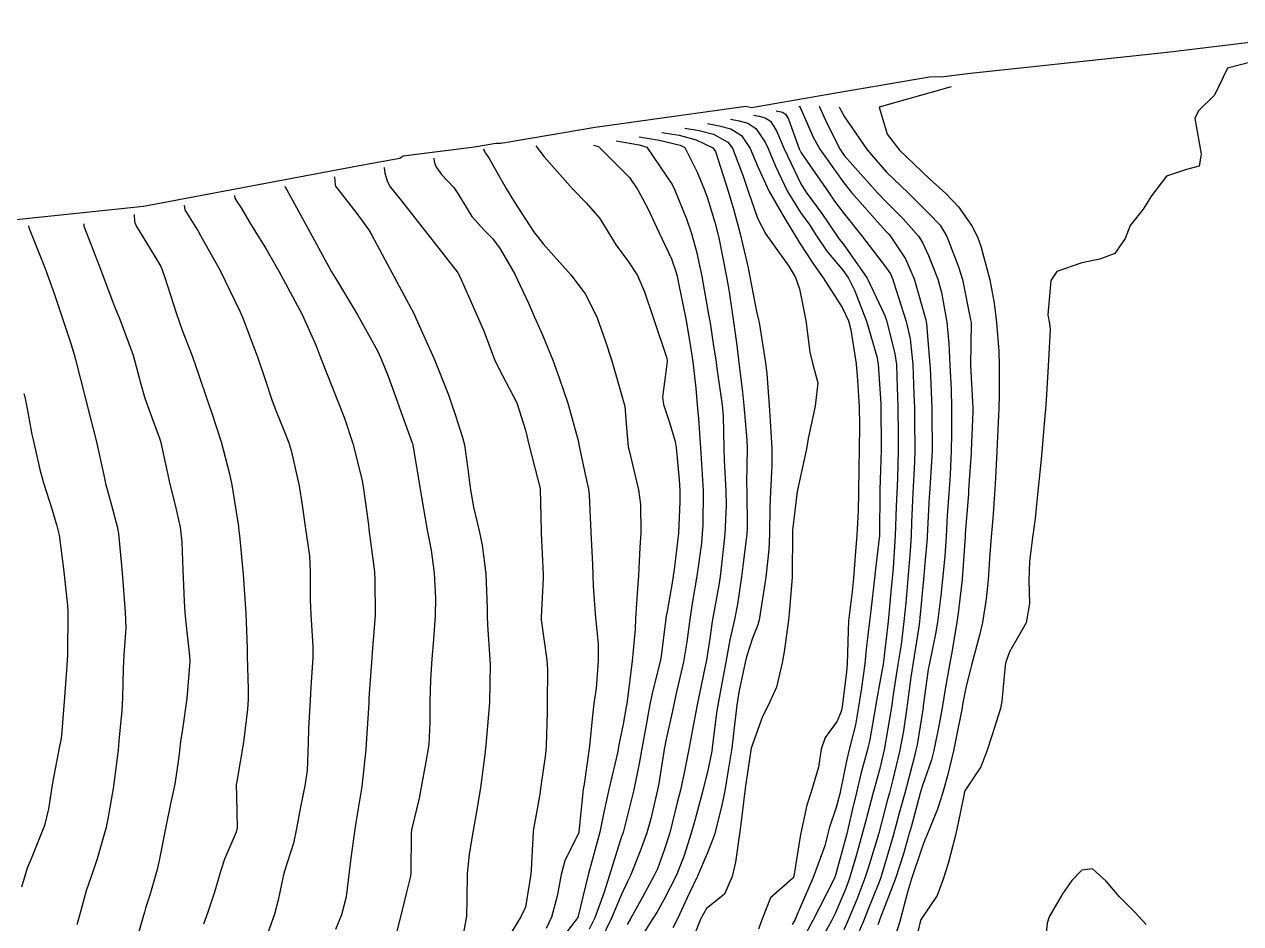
# Model space of a CAD drawing. Header units: metres. Extents: x 307586 to 320046, y 7427249 to 7434250.
# Drawn here: x 313812.5 to 313869.3, y 7433064.1 to 7433106.1 of the extents above; entities that cross this region are included whole.
import ezdxf

# ---------------------------------------------------------------- set-up
doc = ezdxf.new("R2010")
doc.units = ezdxf.units.M
doc.header["$MEASUREMENT"] = 0
for name, color, linetype in [('Area', 45, 'Continuous'), ('Curvas de Nivel 1m', 11, 'Continuous'), ('Curvas de Nivel 5m', 15, 'Continuous')]:
    doc.layers.add(name, color=color, linetype=linetype)

msp = doc.modelspace()

# ---------------------------------------------------------------- linework, layer by layer
at = {"layer": 'Area'}
msp.add_polyline3d([(313812.162, 7433097.02, 758.479), (313818.11, 7433097.642, 756.272), (313828.34, 7433099.562, 752.051), (313830.076, 7433099.87, 757.562), (313830.227, 7433099.984, 757.493), (313833.561, 7433100.405, 750.562), (313834.553, 7433100.577, 756.654), (313834.792, 7433100.578, 756.994), (313836.175, 7433100.816, 760.961), (313839.198, 7433101.319, 747.902), (313846.232, 7433102.299, 743.349), (313846.495, 7433102.244, 743.018), (313850.428, 7433102.934, 737.761), (313854.807, 7433103.669, 734.324), (313855.471, 7433103.692, 734.245), (313856.717, 7433103.844, 734.293), (313859.648, 7433104.157, 734.244), (313865.9, 7433104.824, 734.053), (313876.593, 7433106.124, 733.818)], dxfattribs=at)
at = {"layer": 'Curvas de Nivel 1m', "flags": 128}
for points, elevation in [([(313873.943, 7433105.42), (313868.73, 7433104.071), (313868.12, 7433102.811), (313867.375, 7433102.085), (313867.204, 7433101.722), (313867.5, 7433100.083), (313867.392, 7433099.51), (313866.812, 7433099.345), (313865.873, 7433099.038), (313865.169, 7433098.114), (313864.787, 7433097.501), (313864.173, 7433096.732), (313863.946, 7433096.128), (313863.469, 7433095.43), (313862.763, 7433095.169), (313861.925, 7433094.985), (313860.757, 7433094.585), (313860.475, 7433094.164), (313860.332, 7433092.562), (313860.409, 7433092.165), (313860.441, 7433091.885), (313860.355, 7433090.165), (313860.261, 7433088.585), (313860.23, 7433088.167), (313860.184, 7433087.683), (313860.059, 7433086.169), (313859.992, 7433085.516), (313859.843, 7433084.172), (313859.734, 7433083.055), (313859.615, 7433082.175), (313859.47, 7433081.056), (313859.44, 7433080.177), (313859.481, 7433079.09), (313859.327, 7433078.178), (313858.539, 7433076.838), (313858.372, 7433076.354), (313858.344, 7433076.192), (313858.185, 7433074.524), (313858.121, 7433074.194), (313857.734, 7433072.958), (313857.492, 7433072.2), (313857.211, 7433071.467), (313856.464, 7433070.337), (313856.431, 7433070.242), (313856.424, 7433070.21), (313856.091, 7433068.561), (313856.013, 7433068.214), (313855.682, 7433066.955), (313855.453, 7433066.22), (313855.173, 7433065.455), (313854.394, 7433064.309), (313854.366, 7433064.23), (313853.998, 7433062.606)], 734), ([(313847.643, 7433102.09), (313847.799, 7433102.061), (313847.942, 7433102.021), (313848.077, 7433101.936), (313848.218, 7433101.697), (313848.728, 7433100.311), (313848.82, 7433100.119), (313850.087, 7433098.291), (313850.379, 7433097.876), (313850.783, 7433097.337), (313851.63, 7433096.271), (313852.758, 7433094.811), (313852.98, 7433094.481), (313853.078, 7433094.255), (313853.232, 7433093.766), (313853.723, 7433092.245), (313853.908, 7433091.436), (313854.024, 7433090.24), (313854.082, 7433088.839), (313854.1, 7433088.239), (313854.108, 7433087.679), (313854.118, 7433086.238), (313854.104, 7433085.694), (313854.031, 7433084.239), (313853.974, 7433082.878), (313853.945, 7433082.24), (313853.903, 7433081.547), (313853.793, 7433080.242), (313853.696, 7433079.113), (313853.609, 7433078.244), (313853.478, 7433077.181), (313853.336, 7433076.248), (313853.112, 7433074.844), (313853.03, 7433074.252), (313852.962, 7433073.797), (313852.693, 7433072.257), (313852.474, 7433071.325), (313852.243, 7433070.484), (313852.182, 7433070.263), (313851.819, 7433068.89), (313851.653, 7433068.268), (313851.385, 7433067.309), (313851.076, 7433066.273), (313850.897, 7433065.786), (313850.396, 7433064.621), (313850.227, 7433064.282), (313849.571, 7433063.096)], 739), ([(313848.713, 7433102.29), (313848.733, 7433102.284), (313848.762, 7433102.27), (313848.776, 7433102.244), (313848.841, 7433102.077), (313849.381, 7433100.854), (313849.689, 7433100.297), (313850.8, 7433098.727), (313851.166, 7433098.276), (313852.775, 7433096.476), (313852.878, 7433096.363), (313852.97, 7433096.257), (313853.691, 7433095.175), (313854.093, 7433094.24), (313854.632, 7433092.323), (313854.657, 7433092.231), (313854.67, 7433092.178), (313854.716, 7433091.57), (313854.824, 7433090.229), (313854.831, 7433090.099), (313854.911, 7433088.228), (313854.918, 7433087.98), (313854.931, 7433086.227), (313854.924, 7433085.953), (313854.805, 7433084.228), (313854.794, 7433084.065), (313854.699, 7433082.229), (313854.694, 7433082.137), (313854.59, 7433080.958), (313854.528, 7433080.231), (313854.363, 7433078.425), (313854.346, 7433078.233), (313854.312, 7433077.996), (313854.03, 7433076.238), (313853.94, 7433075.651), (313853.756, 7433074.241), (313853.595, 7433073.145), (313853.426, 7433072.246), (313853.098, 7433070.88), (313852.932, 7433070.253), (313852.832, 7433069.88), (313852.435, 7433068.369), (313852.409, 7433068.285), (313852.405, 7433068.26), (313851.944, 7433066.739), (313851.786, 7433066.266), (313851.407, 7433065.266), (313850.996, 7433064.274), (313850.809, 7433063.853)], 738), ([(313849.663, 7433102.3), (313850.029, 7433101.486), (313850.632, 7433100.283), (313850.819, 7433100.009), (313852.386, 7433098.264), (313852.789, 7433097.844), (313853.577, 7433097.048), (313854.291, 7433096.237), (313854.478, 7433095.943), (313854.764, 7433095.331), (313855.19, 7433094.226), (313855.366, 7433093.601), (313855.62, 7433092.221), (313855.708, 7433091.225), (313855.759, 7433090.219), (313855.823, 7433089.082), (313855.842, 7433088.218), (313855.834, 7433087.046), (313855.819, 7433086.218), (313855.77, 7433085.09), (313855.712, 7433084.219), (313855.64, 7433083.197), (313855.581, 7433082.22), (313855.52, 7433081.294), (313855.42, 7433080.222), (313855.336, 7433079.458), (313855.185, 7433078.224), (313855.094, 7433077.678), (313854.793, 7433076.227), (313854.751, 7433076.008), (313854.514, 7433074.304), (313854.504, 7433074.23), (313854.225, 7433072.496), (313854.175, 7433072.235), (313854.079, 7433071.836), (313853.649, 7433070.242), (313853.398, 7433069.297), (313853.105, 7433068.25), (313852.567, 7433066.41), (313852.517, 7433066.258), (313852.41, 7433065.978), (313851.915, 7433064.748), (313851.726, 7433064.267), (313851.32, 7433063.329)], 737), ([(313850.593, 7433102.28), (313850.669, 7433102.111), (313850.838, 7433101.803), (313851.9, 7433100.269), (313852.807, 7433099.23), (313853.823, 7433098.25), (313854.311, 7433097.768), (313854.783, 7433097.289), (313855.298, 7433096.744), (313855.611, 7433096.222), (313856.167, 7433094.807), (313856.347, 7433094.214), (313856.725, 7433092.33), (313856.747, 7433092.21), (313856.746, 7433092.187), (313856.715, 7433090.21), (313856.835, 7433088.208), (313856.835, 7433088.045), (313856.759, 7433086.209), (313856.756, 7433086.105), (313856.635, 7433084.4), (313856.624, 7433084.219), (313856.479, 7433082.337), (313856.468, 7433082.211), (313856.354, 7433080.444), (313856.336, 7433080.212), (313856.139, 7433078.634), (313856.079, 7433078.215), (313855.862, 7433076.895), (313855.736, 7433076.218), (313855.556, 7433075.186), (313855.404, 7433074.221), (313855.264, 7433073.46), (313855.016, 7433072.225), (313854.906, 7433071.798), (313854.466, 7433070.541), (313854.368, 7433070.231), (313853.96, 7433068.717), (313853.829, 7433068.239), (313853.588, 7433067.406), (313853.216, 7433066.248), (313852.494, 7433064.359), (313852.462, 7433064.259), (313852.444, 7433064.207), (313852.39, 7433064.081)], 736), ([(313844.443, 7433101.49), (313844.992, 7433101.393), (313845.529, 7433101.248), (313846.029, 7433100.938), (313846.441, 7433100.334), (313846.81, 7433099.441), (313847.326, 7433098.325), (313848.073, 7433097.024), (313848.506, 7433096.313), (313848.769, 7433095.875), (313849.387, 7433094.928), (313849.838, 7433094.294), (313850.732, 7433092.903), (313851.019, 7433092.277), (313851.137, 7433091.857), (313851.376, 7433090.273), (313851.448, 7433089.516), (313851.519, 7433088.272), (313851.537, 7433087.398), (313851.525, 7433086.271), (313851.512, 7433085.404), (313851.498, 7433084.271), (313851.482, 7433083.41), (313851.41, 7433082.272), (313851.348, 7433081.519), (313851.254, 7433080.273), (313851.198, 7433079.649), (313851.033, 7433078.275), (313851.003, 7433077.82), (313850.959, 7433076.276), (313850.928, 7433075.877), (313850.728, 7433074.278), (313850.694, 7433074.094), (313850.503, 7433073.589), (313849.94, 7433072.84), (313849.756, 7433072.291), (313849.629, 7433071.447), (313849.281, 7433070.298), (313849.081, 7433069.673), (313848.784, 7433068.305), (313848.466, 7433066.362), (313848.45, 7433066.309), (313848.412, 7433066.255), (313847.377, 7433065.347), (313846.972, 7433064.324), (313846.82, 7433063.892)], 742), ([(313845.513, 7433101.69), (313845.926, 7433101.615), (313846.332, 7433101.505), (313846.704, 7433101.267), (313847.128, 7433100.629), (313847.268, 7433100.326), (313847.624, 7433099.509), (313848.182, 7433098.316), (313848.783, 7433097.335), (313849.216, 7433096.742), (313849.503, 7433096.299), (313850.01, 7433095.536), (313850.757, 7433094.649), (313851.024, 7433094.277), (313851.298, 7433093.721), (313851.86, 7433092.269), (313852.353, 7433090.617), (313852.411, 7433090.263), (313852.533, 7433088.404), (313852.538, 7433088.261), (313852.552, 7433086.363), (313852.55, 7433086.261), (313852.496, 7433084.4), (313852.493, 7433084.261), (313852.479, 7433082.387), (313852.473, 7433082.261), (313852.276, 7433080.573), (313852.24, 7433080.263), (313852.071, 7433078.754), (313852.01, 7433078.265), (313851.857, 7433076.95), (313851.785, 7433076.267), (313851.633, 7433075.158), (313851.497, 7433074.27), (313851.347, 7433073.424), (313851.055, 7433072.274), (313850.945, 7433071.809), (313850.635, 7433070.278), (313850.605, 7433070.134), (313850.452, 7433069.558), (313850.125, 7433068.597), (313850.043, 7433068.286), (313849.917, 7433067.776), (313849.381, 7433066.295), (313848.62, 7433064.532), (313848.513, 7433064.308), (313848.471, 7433064.23), (313848.39, 7433064.103)], 741), ([(313842.313, 7433101.08), (313843.112, 7433100.945), (313843.918, 7433100.731), (313844.685, 7433100.352), (313844.82, 7433100.189), (313845.406, 7433098.344), (313845.677, 7433097.448), (313845.968, 7433096.338), (313846.333, 7433094.759), (313846.421, 7433094.333), (313846.729, 7433092.723), (313846.82, 7433092.329), (313846.847, 7433092.204), (313847.153, 7433090.326), (313847.205, 7433089.816), (313847.32, 7433088.324), (313847.368, 7433087.621), (313847.438, 7433086.322), (313847.448, 7433085.519), (313847.39, 7433084.322), (313847.354, 7433083.591), (313847.343, 7433082.323), (313847.313, 7433081.605), (313847.168, 7433080.324), (313847.094, 7433079.806), (313846.854, 7433078.327), (313846.789, 7433078.089), (313846.544, 7433077.467), (313846.267, 7433076.602), (313846.205, 7433076.333), (313845.907, 7433074.948), (313845.806, 7433074.337), (313845.67, 7433073.164), (313845.571, 7433072.339), (313845.419, 7433071.395), (313845.244, 7433070.342), (313845.116, 7433069.681), (313844.777, 7433068.347), (313844.693, 7433068.085), (313844.424, 7433067.422), (313843.974, 7433066.357), (313843.587, 7433065.544), (313843.044, 7433064.37), (313842.818, 7433063.942)], 744), ([(313843.383, 7433101.28), (313844.047, 7433101.168), (313844.726, 7433100.99), (313845.386, 7433100.625), (313845.605, 7433100.342), (313846.1, 7433099.041), (313846.34, 7433098.335), (313846.78, 7433097.076), (313847.171, 7433096.326), (313848.232, 7433094.842), (313848.558, 7433094.312), (313848.745, 7433093.772), (313849.035, 7433092.305), (313849.222, 7433090.816), (313849.351, 7433090.3), (313849.59, 7433089.396), (313849.466, 7433088.298), (313849.137, 7433086.783), (313849.057, 7433086.304), (313848.633, 7433084.31), (313848.411, 7433082.507), (313848.403, 7433082.312), (313848.399, 7433080.498), (313848.392, 7433080.312), (313848.253, 7433078.618), (313848.223, 7433078.313), (313848.017, 7433076.836), (313847.928, 7433076.316), (313847.662, 7433075.178), (313847.269, 7433074.322), (313847.012, 7433073.818), (313846.483, 7433072.33), (313846.215, 7433070.582), (313846.182, 7433070.333), (313845.992, 7433068.782), (313845.936, 7433068.335), (313845.742, 7433067.014), (313845.599, 7433066.338), (313845.231, 7433065.516), (313844.398, 7433064.845), (313844.122, 7433064.354), (313843.626, 7433063.109)], 743), ([(313833.983, 7433100.31), (313833.99, 7433100.273), (313834.012, 7433100.212), (313834.079, 7433100.11), (313834.234, 7433099.898), (313834.799, 7433098.904), (313835.044, 7433098.467), (313835.434, 7433097.816), (313836.318, 7433096.455), (313836.767, 7433095.871), (313838.059, 7433094.437), (313838.739, 7433093.524), (313839.285, 7433092.422), (313839.659, 7433091.362), (313839.968, 7433090.411), (313840.51, 7433088.568), (313840.556, 7433088.402), (313840.575, 7433088.305), (313840.662, 7433087.282), (313840.742, 7433086.399), (313840.762, 7433086.288), (313841.219, 7433084.394), (313841.309, 7433083.707), (313841.325, 7433082.393), (313841.287, 7433081.702), (313841.214, 7433080.394), (313841.176, 7433079.792), (313841.087, 7433078.395), (313841.059, 7433077.883), (313840.928, 7433076.396), (313840.883, 7433076.043), (313840.668, 7433074.398), (313840.648, 7433074.261), (313840.499, 7433073.46), (313840.318, 7433072.569), (313840.293, 7433072.403), (313840.258, 7433072.18), (313839.833, 7433070.409), (313839.588, 7433069.271), (313839.409, 7433068.415), (313839.048, 7433067.05), (313838.87, 7433066.423), (313838.393, 7433064.43), (313837.515, 7433063.299)], 749), ([(313836.423, 7433100.45), (313836.815, 7433099.938), (313838.147, 7433098.436), (313838.786, 7433097.777), (313839.413, 7433097.055), (313839.804, 7433096.415), (313840.17, 7433095.812), (313840.759, 7433095.045), (313841.167, 7433094.396), (313841.496, 7433093.638), (313841.916, 7433092.388), (313842.544, 7433090.542), (313842.563, 7433090.381), (313842.344, 7433088.717), (313842.388, 7433088.383), (313842.665, 7433087.539), (313842.929, 7433086.649), (313842.971, 7433086.375), (313843.124, 7433084.859), (313843.152, 7433084.372), (313843.156, 7433083.841), (313843.081, 7433082.373), (313842.892, 7433080.681), (313842.844, 7433080.376), (313842.809, 7433080.147), (313842.558, 7433078.711), (313842.501, 7433078.433), (313842.496, 7433078.381), (313842.283, 7433076.635), (313842.232, 7433076.383), (313841.881, 7433075.024), (313841.748, 7433074.388), (313841.558, 7433073.328), (313841.389, 7433072.391), (313841.254, 7433071.614), (313841.002, 7433070.395), (313840.897, 7433069.955), (313840.498, 7433068.399), (313840.482, 7433068.35), (313840.431, 7433068.205), (313839.859, 7433066.408), (313839.61, 7433065.617), (313839.178, 7433064.418), (313838.914, 7433063.893)], 748), ([(313839.113, 7433100.48), (313839.351, 7433100.422), (313840.801, 7433098.971), (313841.193, 7433098.396), (313841.651, 7433097.524), (313842.189, 7433096.386), (313842.761, 7433095.174), (313842.969, 7433094.591), (313843.019, 7433094.376), (313843.089, 7433094.034), (313843.429, 7433092.369), (313843.617, 7433091.272), (313843.757, 7433090.364), (313843.9, 7433089.147), (313843.96, 7433088.361), (313844.018, 7433087.711), (313844.115, 7433086.358), (313844.147, 7433085.857), (313844.239, 7433084.356), (313844.223, 7433082.742), (313844.2, 7433082.356), (313844.154, 7433081.912), (313843.941, 7433080.36), (313843.742, 7433079.186), (313843.612, 7433078.364), (313843.476, 7433077.3), (313843.321, 7433076.368), (313842.961, 7433074.817), (313842.863, 7433074.375), (313842.802, 7433074.082), (313842.486, 7433072.608), (313842.448, 7433072.416), (313842.439, 7433072.38), (313842.168, 7433070.681), (313842.107, 7433070.384), (313841.788, 7433069.042), (313841.601, 7433068.388), (313841.292, 7433067.523), (313840.841, 7433066.396), (313840.703, 7433066.104), (313840.404, 7433065.477), (313839.964, 7433064.406), (313839.451, 7433063.339)], 747), ([(313840.183, 7433100.68), (313841.258, 7433100.504), (313841.611, 7433100.392), (313842.797, 7433098.652), (313842.921, 7433098.378), (313843.455, 7433097.045), (313843.687, 7433096.366), (313843.924, 7433095.522), (313844.18, 7433094.359), (313844.494, 7433092.586), (313844.535, 7433092.353), (313844.564, 7433092.195), (313844.712, 7433091.215), (313844.842, 7433090.349), (313844.863, 7433090.186), (313845.133, 7433088.345), (313845.174, 7433087.839), (313845.2, 7433086.345), (313845.214, 7433085.778), (313845.297, 7433084.343), (313845.309, 7433083.656), (313845.245, 7433082.344), (313845.189, 7433081.752), (313845.031, 7433080.346), (313844.972, 7433079.951), (313844.675, 7433078.349), (313844.657, 7433078.244), (313844.544, 7433077.456), (313844.381, 7433076.352), (313844.339, 7433076.161), (313843.956, 7433074.358), (313843.725, 7433073.131), (313843.586, 7433072.363), (313843.373, 7433071.268), (313843.175, 7433070.369), (313843.031, 7433069.794), (313842.678, 7433068.376), (313842.425, 7433067.572), (313842.1, 7433066.699), (313841.951, 7433066.385), (313841.406, 7433065.387), (313840.855, 7433064.395), (313840.689, 7433064.096)], 746), ([(313829.343, 7433099.44), (313829.377, 7433099.181), (313829.493, 7433098.773), (313829.629, 7433098.537), (313830.147, 7433097.89), (313830.779, 7433097.093), (313831.227, 7433096.515), (313832.754, 7433094.564), (313832.785, 7433094.531), (313832.806, 7433094.499), (313832.866, 7433094.384), (313833.708, 7433092.485), (313834.008, 7433091.773), (313834.498, 7433090.473), (313834.697, 7433090.059), (313835.536, 7433088.461), (313835.937, 7433087.181), (313836.11, 7433086.455), (313836.633, 7433084.45), (313836.672, 7433082.449), (313836.676, 7433082.376), (313836.765, 7433080.448), (313836.764, 7433080.264), (313836.672, 7433078.449), (313836.68, 7433078.32), (313836.943, 7433076.446), (313836.963, 7433076.011), (313836.95, 7433074.446), (313836.952, 7433074), (313836.913, 7433072.446), (313836.871, 7433072.054), (313836.649, 7433070.448), (313836.626, 7433070.282), (313836.445, 7433069.233), (313836.317, 7433068.569), (313836.3, 7433068.451), (313836.213, 7433066.654), (313836.191, 7433066.452), (313835.939, 7433064.913), (313835.724, 7433064.457), (313835.217, 7433063.625)], 751), ([(313824.703, 7433098.57), (313824.727, 7433098.526), (313824.791, 7433098.406), (313825.792, 7433096.58), (313826.755, 7433094.807), (313826.89, 7433094.569), (313827.111, 7433094.203), (313828.096, 7433092.556), (313828.712, 7433091.471), (313829.037, 7433090.876), (313829.194, 7433090.543), (313829.525, 7433089.703), (313829.954, 7433088.531), (313830.143, 7433088.003), (313830.654, 7433086.583), (313830.675, 7433086.52), (313830.678, 7433086.495), (313831.006, 7433084.516), (313831.085, 7433084.057), (313831.357, 7433082.512), (313831.531, 7433081.573), (313831.683, 7433080.509), (313831.738, 7433079.335), (313831.72, 7433078.508), (313831.649, 7433077.402), (313831.577, 7433076.51), (313831.507, 7433075.527), (313831.469, 7433074.51), (313831.472, 7433073.536), (313831.424, 7433072.511), (313831.291, 7433071.696), (313831.076, 7433070.514), (313830.975, 7433069.995), (313830.618, 7433068.518), (313830.597, 7433068.352), (313830.59, 7433066.518), (313830.573, 7433066.357), (313830.405, 7433065.683), (313830.116, 7433064.524), (313829.77, 7433063.131)], 753), ([(313827.023, 7433099.01), (313827.052, 7433098.631), (313827.078, 7433098.567), (313828.11, 7433097.226), (313828.607, 7433096.552), (313828.77, 7433096.283), (313829.369, 7433095.151), (313829.697, 7433094.536), (313830.724, 7433092.625), (313830.776, 7433092.519), (313830.83, 7433092.41), (313831.681, 7433090.51), (313832.348, 7433088.833), (313832.463, 7433088.502), (313832.667, 7433087.87), (313833.006, 7433086.845), (313833.093, 7433086.493), (313833.278, 7433085.129), (313833.359, 7433084.489), (313833.514, 7433083.592), (313833.777, 7433082.482), (313833.921, 7433081.805), (313834.092, 7433080.477), (313834.159, 7433078.876), (313834.158, 7433078.476), (313834.163, 7433078.09), (313834.278, 7433076.474), (313834.29, 7433076.233), (313834.264, 7433074.474), (313834.128, 7433072.836), (313834.089, 7433072.476), (313834.04, 7433072.038), (313833.835, 7433070.479), (313833.645, 7433069.281), (313833.504, 7433068.484), (313833.32, 7433067.385), (313833.22, 7433066.488), (313833.204, 7433065.291), (313833.182, 7433064.488), (313833.07, 7433063.803)], 752), ([(313822.353, 7433098.13), (313822.371, 7433098.016), (313822.471, 7433097.85), (313822.66, 7433097.555), (313823.056, 7433096.896), (313823.231, 7433096.613), (313823.814, 7433095.654), (313824.425, 7433094.595), (313824.744, 7433094.029), (313825.515, 7433092.582), (313826.163, 7433091.12), (313826.375, 7433090.573), (313826.691, 7433089.754), (313827.163, 7433088.565), (313827.486, 7433087.741), (313827.88, 7433086.558), (313828.3, 7433084.89), (313828.365, 7433084.553), (313828.606, 7433082.757), (313828.63, 7433082.55), (313828.86, 7433080.82), (313828.891, 7433080.545), (313828.912, 7433080.211), (313828.928, 7433078.544), (313828.783, 7433076.794), (313828.76, 7433076.547), (313828.631, 7433074.665), (313828.626, 7433074.548), (313828.62, 7433074.439), (313828.507, 7433072.55), (313828.48, 7433072.254), (313828.321, 7433070.695), (313828.303, 7433070.552), (313828.037, 7433068.956), (313827.974, 7433068.555), (313827.781, 7433067.195), (313827.713, 7433066.557), (313827.569, 7433065.39), (313827.359, 7433064.56), (313827.074, 7433063.871)], 754), ([(313815.313, 7433096.81), (313815.327, 7433096.704), (313815.678, 7433095.786), (313816.096, 7433094.697), (313816.728, 7433093.037), (313816.865, 7433092.689), (313816.969, 7433092.439), (313817.618, 7433090.681), (313817.97, 7433089.391), (313818.166, 7433088.675), (313818.659, 7433087.304), (313818.838, 7433086.851), (313818.896, 7433086.666), (313819.209, 7433085.232), (313819.342, 7433084.659), (313819.588, 7433083.686), (313819.815, 7433082.652), (313819.894, 7433081.948), (313819.947, 7433080.65), (313820.009, 7433079.2), (313820.037, 7433078.648), (313820.08, 7433078.179), (313820.258, 7433076.644), (313820.264, 7433076.377), (313820.126, 7433074.646), (313819.924, 7433073.216), (313819.841, 7433072.65), (313819.76, 7433071.935), (313819.567, 7433070.653), (313819.368, 7433069.737), (313819.141, 7433068.659), (313818.84, 7433067.087), (313818.742, 7433066.665), (313818.401, 7433065.479), (313818.205, 7433064.862), (313818.145, 7433064.672), (313817.749, 7433063.3)], 757), ([(313817.663, 7433097.25), (313817.686, 7433096.906), (313817.786, 7433096.68), (313818.757, 7433095.091), (313818.908, 7433094.822), (313818.979, 7433094.667), (313819.099, 7433094.314), (313819.631, 7433092.656), (313819.913, 7433091.85), (313820.374, 7433090.645), (313820.69, 7433089.747), (313821.066, 7433088.636), (313821.277, 7433088.024), (313821.729, 7433086.629), (313822.124, 7433085.139), (313822.227, 7433084.624), (313822.537, 7433082.687), (313822.545, 7433082.621), (313822.598, 7433082.1), (313822.729, 7433080.762), (313822.743, 7433080.618), (313822.76, 7433080.437), (313822.889, 7433078.615), (313822.943, 7433077.02), (313822.95, 7433076.614), (313822.988, 7433075.084), (313822.987, 7433074.613), (313822.964, 7433074.156), (313822.773, 7433072.616), (313822.465, 7433070.78), (313822.438, 7433070.645), (313822.44, 7433070.62), (313822.455, 7433070.097), (313822.474, 7433068.619), (313822.431, 7433068.411), (313821.888, 7433067.155), (313821.717, 7433066.627), (313821.423, 7433065.609), (313821.092, 7433064.633), (313820.907, 7433064.113)], 756), ([(313812.723, 7433096.72), (313812.73, 7433096.698), (313812.771, 7433096.596), (313813.302, 7433095.276), (313813.513, 7433094.729), (313813.946, 7433093.511), (313814.215, 7433092.718), (313814.341, 7433092.338), (313814.708, 7433091.218), (313814.866, 7433090.708), (313814.928, 7433090.479), (313815.377, 7433088.703), (313815.636, 7433087.728), (313815.891, 7433086.698), (313816.249, 7433085.081), (313816.338, 7433084.693), (313816.618, 7433083.675), (313816.873, 7433082.687), (313816.932, 7433082.354), (313817.096, 7433080.685), (313817.147, 7433080.111), (313817.257, 7433078.683), (313817.274, 7433077.954), (313817.192, 7433076.683), (313817.155, 7433076.055), (313817.131, 7433074.684), (313817.093, 7433074.095), (313816.961, 7433072.685), (313816.921, 7433072.243), (313816.728, 7433070.687), (313816.692, 7433070.455), (313816.438, 7433069.035), (313816.384, 7433068.74), (313816.373, 7433068.691), (313815.939, 7433067.174), (313815.782, 7433066.696), (313815.428, 7433065.675), (313815.16, 7433064.702), (313815, 7433064.087)], 758), ([(313812.525, 7433088.892), (313812.56, 7433088.741), (313812.667, 7433088.174), (313812.897, 7433086.978), (313812.949, 7433086.736), (313813.259, 7433085.351), (313813.433, 7433084.728), (313813.821, 7433083.515), (313814.063, 7433082.718), (313814.163, 7433082.281), (313814.377, 7433080.713), (313814.557, 7433078.996), (313814.575, 7433078.71), (313814.58, 7433078.682), (313814.56, 7433076.71), (313814.56, 7433076.682), (313814.528, 7433076.197), (313814.42, 7433074.711), (313814.271, 7433072.929), (313814.245, 7433072.714), (313814.19, 7433072.425), (313813.861, 7433070.719), (313813.665, 7433069.501), (313813.481, 7433068.724), (313812.858, 7433067.174), (313812.681, 7433066.736), (313812.404, 7433065.843)], 759), ([(313864.925, 7433064.105), (313864.399, 7433064.676), (313863.682, 7433065.397), (313863.049, 7433066.13), (313862.421, 7433066.7), (313861.927, 7433066.638), (313861.457, 7433066.15), (313861.023, 7433065.538), (313860.396, 7433064.463), (313860.302, 7433064.161), (313860.132, 7433062.398)], 733)]:
    msp.add_lwpolyline(points, dxfattribs=dict(at, elevation=elevation))
at = {"layer": 'Curvas de Nivel 5m', "flags": 128}
for points, elevation in [([(313855.823, 7433103.21), (313852.456, 7433102.264), (313852.83, 7433100.991), (313853.414, 7433100.254), (313854.803, 7433098.916), (313855.57, 7433098.228), (313856.169, 7433097.599), (313856.778, 7433096.723), (313857.052, 7433096.207), (313857.21, 7433095.764), (313857.629, 7433094.201), (313857.829, 7433093.107), (313857.938, 7433092.198), (313858.041, 7433090.865), (313858.053, 7433090.196), (313858.056, 7433088.823), (313858.05, 7433088.196), (313857.987, 7433086.87), (313857.949, 7433086.197), (313857.892, 7433084.945), (313857.85, 7433084.198), (313857.763, 7433083.052), (313857.693, 7433082.199), (313857.606, 7433081.186), (313857.541, 7433080.2), (313857.46, 7433079.311), (313857.276, 7433078.203), (313857.136, 7433077.615), (313856.774, 7433076.208), (313856.722, 7433076.017), (313856.523, 7433075.231), (313856.355, 7433074.371), (313856.326, 7433074.212), (313856.023, 7433072.682), (313855.928, 7433072.216), (313855.646, 7433071.043), (313855.415, 7433070.22), (313855.181, 7433069.494), (313854.675, 7433068.228), (313854.597, 7433068.063), (313854.427, 7433067.623), (313853.972, 7433066.237), (313853.78, 7433065.613), (313853.426, 7433064.245), (313853.166, 7433063.464)], 735), ([(313846.583, 7433101.89), (313846.861, 7433101.838), (313847.139, 7433101.764), (313847.39, 7433101.602), (313847.667, 7433101.158), (313848.023, 7433100.318), (313848.798, 7433098.673), (313849.027, 7433098.306), (313849.784, 7433097.296), (313850.469, 7433096.285), (313850.592, 7433096.103), (313850.769, 7433095.881), (313851.896, 7433094.269), (313852.727, 7433092.528), (313852.814, 7433092.259), (313853.196, 7433090.741), (313853.26, 7433090.252), (313853.286, 7433089.659), (313853.327, 7433088.25), (313853.346, 7433086.935), (313853.342, 7433086.25), (313853.308, 7433084.918), (313853.279, 7433084.25), (313853.256, 7433083.618), (313853.209, 7433082.251), (313853.108, 7433080.772), (313853.063, 7433080.253), (313853.024, 7433079.805), (313852.871, 7433078.255), (313852.661, 7433076.385), (313852.642, 7433076.258), (313852.526, 7433075.589), (313852.315, 7433074.462), (313852.283, 7433074.262), (313852.019, 7433072.736), (313851.907, 7433072.266), (313851.603, 7433071.138), (313851.397, 7433070.271), (313851.217, 7433069.507), (313850.926, 7433068.275), (313850.825, 7433067.88), (313850.414, 7433066.409), (313850.372, 7433066.281), (313850.339, 7433066.208), (313849.358, 7433064.296), (313849.023, 7433063.66)], 740), ([(313841.243, 7433100.88), (313842.178, 7433100.723), (313843.17, 7433100.491), (313843.39, 7433100.372), (313843.969, 7433099.199), (313844.313, 7433098.357), (313844.439, 7433098.004), (313844.778, 7433096.893), (313844.918, 7433096.349), (313844.964, 7433096.155), (313845.327, 7433094.344), (313845.452, 7433093.634), (313845.647, 7433092.341), (313845.792, 7433091.26), (313845.908, 7433090.338), (313846.068, 7433088.95), (313846.135, 7433088.335), (313846.278, 7433086.713), (313846.29, 7433086.334), (313846.268, 7433084.702), (313846.273, 7433084.334), (313846.299, 7433082.641), (313846.281, 7433082.333), (313846.098, 7433080.825), (313846.035, 7433080.335), (313845.848, 7433079.052), (313845.705, 7433078.338), (313845.486, 7433077.398), (313845.291, 7433076.342), (313845.173, 7433075.697), (313844.921, 7433074.346), (313844.867, 7433073.986), (313844.664, 7433072.348), (313844.637, 7433072.193), (313844.473, 7433071.37), (313844.228, 7433070.354), (313843.849, 7433068.951), (313843.681, 7433068.361), (313843.333, 7433067.277), (313842.972, 7433066.372), (313842.402, 7433065.248), (313842.088, 7433064.691), (313841.895, 7433064.385), (313841.306, 7433063.463)], 745), ([(313831.663, 7433099.88), (313831.685, 7433099.727), (313831.76, 7433099.495), (313832.015, 7433099.112), (313832.591, 7433098.502), (313832.79, 7433098.225), (313833.439, 7433097.15), (313834.039, 7433096.481), (313834.41, 7433096.116), (313834.765, 7433095.643), (313835.442, 7433094.463), (313836.085, 7433093.104), (313836.363, 7433092.454), (313836.715, 7433091.656), (313837.213, 7433090.445), (313837.517, 7433089.616), (313837.921, 7433088.438), (313838.396, 7433086.692), (313838.452, 7433086.432), (313838.644, 7433085.491), (313838.841, 7433084.633), (313838.88, 7433084.426), (313838.911, 7433084.144), (313838.996, 7433082.424), (313839.073, 7433080.908), (313839.092, 7433080.422), (313839.105, 7433079.892), (313839.213, 7433078.42), (313839.333, 7433077.21), (313839.343, 7433076.418), (313839.242, 7433075.141), (313839.139, 7433074.421), (313839.066, 7433073.86), (313838.937, 7433072.423), (313838.69, 7433070.651), (313838.641, 7433070.427), (313838.615, 7433070.273), (313838.44, 7433068.43), (313838.433, 7433068.404), (313837.777, 7433067.079), (313837.602, 7433066.438), (313837.417, 7433065.426), (313837.158, 7433064.442), (313836.909, 7433063.921)], 750), ([(313820.003, 7433097.69), (313820.042, 7433097.464), (313820.237, 7433097.137), (313820.557, 7433096.643), (313820.636, 7433096.506), (313820.769, 7433096.27), (313821.687, 7433094.631), (313822.603, 7433092.742), (313822.656, 7433092.621), (313822.721, 7433092.45), (313823.228, 7433091.132), (313823.423, 7433090.609), (313823.795, 7433089.495), (313824.096, 7433088.599), (313824.25, 7433088.178), (313824.659, 7433087.179), (313824.889, 7433086.588), (313825.004, 7433086.232), (313825.379, 7433084.583), (313825.518, 7433083.682), (313825.674, 7433082.579), (313825.852, 7433081.316), (313825.895, 7433080.577), (313825.884, 7433079.256), (313825.914, 7433078.576), (313826.009, 7433077.104), (313826.008, 7433076.575), (313825.914, 7433075.181), (313825.882, 7433074.576), (313825.81, 7433073.26), (313825.792, 7433072.577), (313825.753, 7433071.294), (313825.644, 7433070.578), (313825.432, 7433069.596), (313825.257, 7433068.582), (313825.113, 7433067.896), (313824.697, 7433066.587), (313824.635, 7433066.363), (313824.399, 7433065.247), (313824.226, 7433064.593), (313823.742, 7433063.23)], 755)]:
    msp.add_lwpolyline(points, dxfattribs=dict(at, elevation=elevation))

doc.saveas('drawing.dxf')
